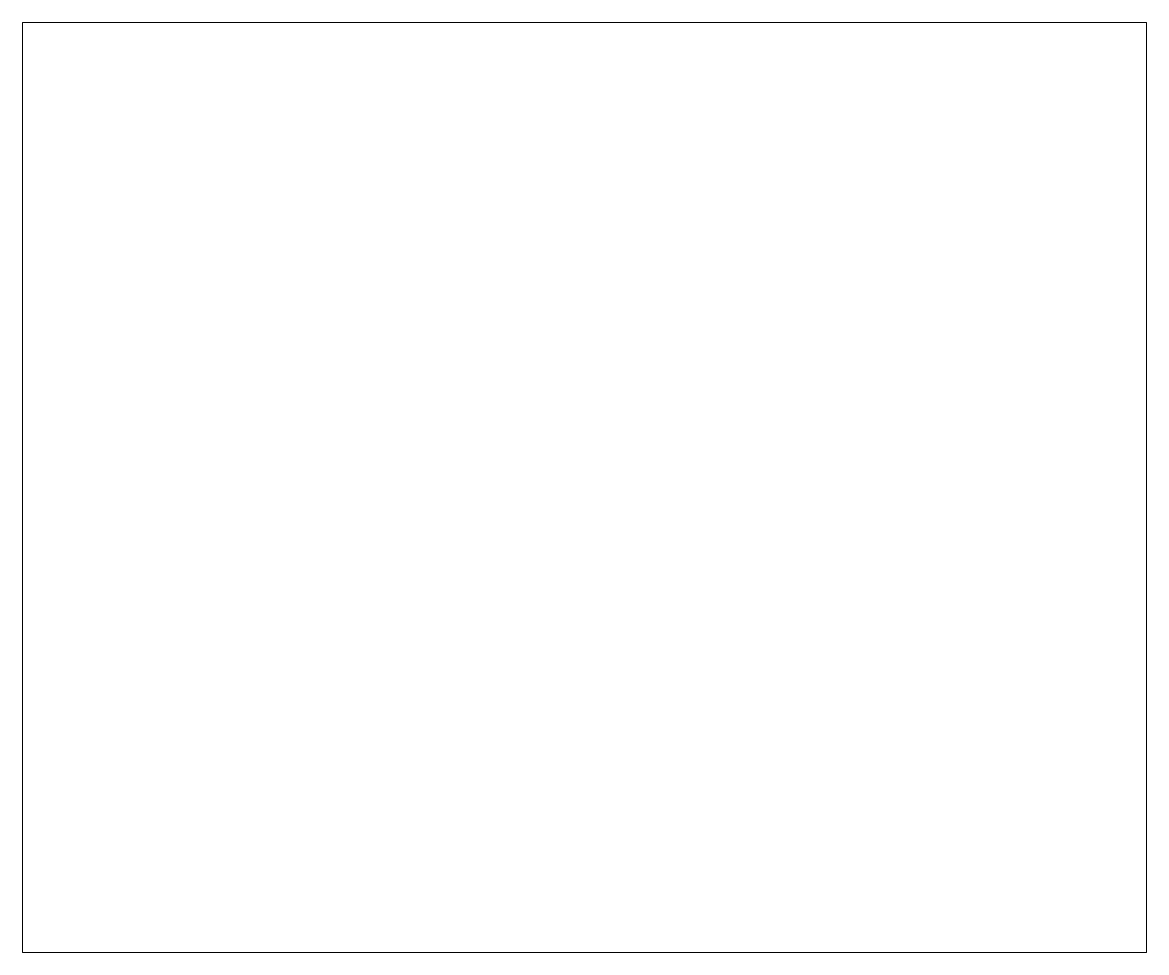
# Model space of a CAD drawing. Header units: millimetres. Extents: x -25 to 25, y -20.7 to 20.7.
import ezdxf

# ---------------------------------------------------------------- set-up
doc = ezdxf.new("R2010")
doc.units = ezdxf.units.MM

msp = doc.modelspace()

# ---------------------------------------------------------------- linework, layer by layer
at = {"color": 7, "linetype": 'Continuous', "lineweight": 15}
for p, q in [((-25, 20.675), (-25, -20.675)), ((25, 20.675), (-25, 20.675)), ((25, -20.675), (25, 20.675)), ((-25, -20.675), (25, -20.675))]:
    msp.add_line(p, q, dxfattribs=at)

doc.saveas('drawing.dxf')
